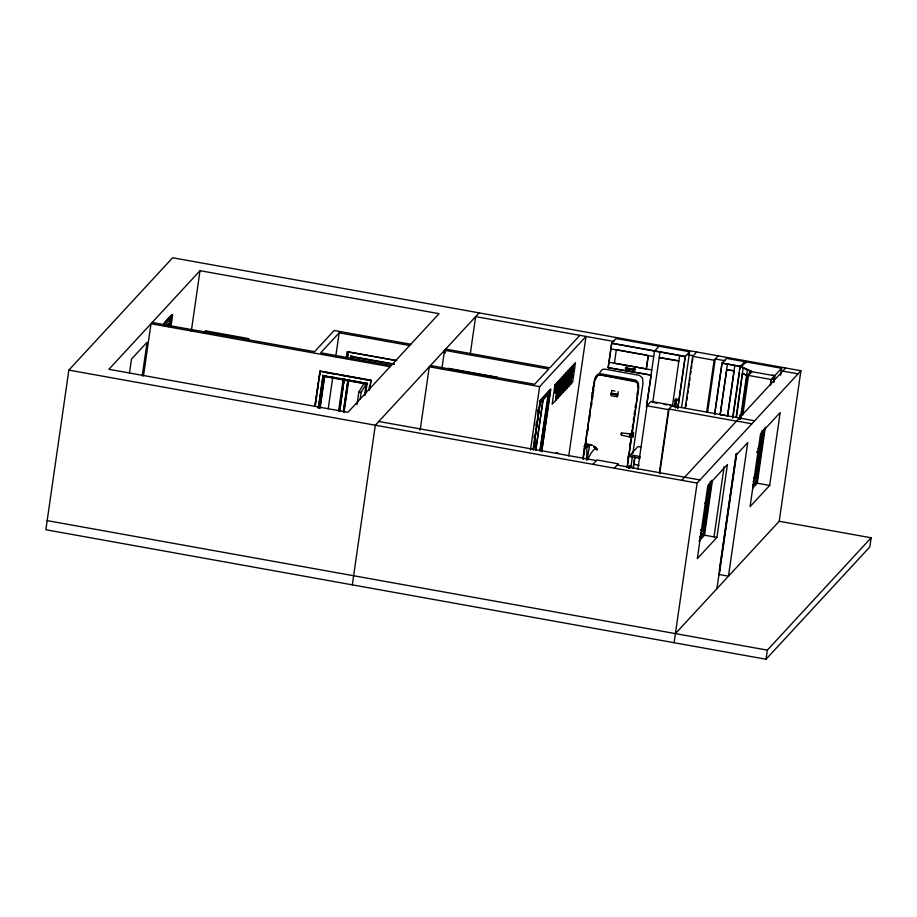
<?xml version="1.0" encoding="UTF-8"?>
<svg xmlns="http://www.w3.org/2000/svg" width="917" height="917" viewBox="0 0 917 917"><rect width="100%" height="100%" fill="white"/><g stroke="black" fill="none" stroke-linecap="round" stroke-linejoin="round"><path stroke-width="1.38" d="M625.428 367.82L625.394 368.393M627.182 368.256L627.09 367.465M635.023 369.666L634.77 368.691L633.544 368.737M675.886 407.641L675.416 406.54M676.998 399.869L676.746 398.906L675.233 399.308M585.527 445.49L585.264 445.135M594.262 382.618C594.548 379.18 595.752 373.494 600.234 373.723L635.194 380.005L637.315 381.334L638.381 383.352L638.713 387.719L627.205 467.613M595.385 448.218C598.858 452.608 590.984 443.301 595.133 447.943M638.026 387.776L637.934 384.636M591.603 445.032L589.872 444.722L591.832 445.318M675.095 400.637C678.179 396.637 674.637 407.091 675.6 407.744M611.352 393.966L611.444 393.278M779.209 521.257L800.908 370.732L172.648 257.757L68.855 370.101L45.85 529.739L766.039 659.243L869.832 546.899L871.15 537.786L779.209 521.257L675.416 633.601M129.469 373.173L131.498 359.109L147.075 342.259L142.204 376.016M143.499 375.787L151.007 323.735L390.046 366.72M163.879 325.524L164.189 323.323L171.708 315.437M168.522 326.532L168.888 323.495M168.636 326.555L169.026 323.793L167.158 325.684L169.026 323.793M169.301 326.246L170.058 319.483M170.092 325.294L171.513 315.402M170.39 325.638L172.006 314.428M171.043 325.822L172.671 314.542L163.306 324.687M191.309 331.175L200.021 270.675L439.06 313.671L347.944 412.283L108.905 369.299L200.021 270.675M204.823 331.908L205.775 330.899L248.587 338.591L249.195 339.886M314.829 406.426L320.09 371.053L370.995 380.211L369.78 388.648M315.012 406.22L320.09 371.053M315.322 405.257L316.743 395.41M317.144 392.602L318.566 382.756M318.967 379.936L320.193 371.5M318.268 408.008L322.933 375.58L322.429 375.019M318.52 408.237L323.174 375.947L326.372 376.039M318.898 407.882L323.563 375.534M319.655 407.526L324.137 376.44L366.273 384.017M319.85 407.905L324.343 376.738M320.113 408.225L324.595 377.128M328.217 408.787L332.676 377.838M335.725 356.736L339.164 332.825L409.647 345.503M338.637 410.678L343.096 379.73M346.133 358.627L347.153 351.601L396.797 360.53M339.256 411.32L343.944 378.813M346.993 357.607L347.818 351.956L395.961 360.61M339.588 410.827L344.253 378.48M347.291 357.389L348.105 351.761M339.519 411.584L344.184 379.237M347.428 356.736L348.036 352.506M340.127 408.558L340.734 404.34M341.135 401.531L341.548 398.712M341.949 395.903L342.557 391.685M342.958 388.865L343.371 386.057M343.772 383.249L344.379 379.019M347.623 356.518L348.024 353.71M343.279 411.595L347.761 380.417M350.833 359.166L350.672 355.762M343.577 411.859L348.059 380.761M351.119 359.567L352.197 356.014L351.784 358.834M344.322 406.942L344.597 405.188M345.262 400.993L345.675 398.184M346.076 395.376L346.683 391.169M347.084 388.361L347.692 384.143M344.047 412.547L348.735 380.039M357.034 404.638L358.868 391.903L363.969 383.524L366.261 383.914L364.634 395.238M360.152 399.365L361.172 392.281L366.261 383.914M365.058 395.032L366.685 383.776L367.499 383.123M365.596 393.37L367.075 383.352L364.267 382.848M369.001 389.335L369.402 386.504M369.379 390.264L370.995 380.211M352.311 584.851L375.317 425.213L479.121 312.869M420.169 430.096L429.294 366.789L539.62 386.63L585.986 336.447L568.746 456.024M441.879 368.6L444.516 350.317L548.71 369.047L534.645 384.28L430.451 365.539M445.066 353.286L445.673 349.068L549.868 367.797L579.853 335.347M470.18 354.592L475.659 316.606L613.84 341.456M530.496 449.938L539.62 386.63M537.74 412.501L538.141 409.658M534.084 438.188L534.496 435.357M535.918 425.465L536.33 422.645M537.752 412.753L538.164 409.922M533.086 449.513L540.182 400.282L550.567 389.049L541.649 450.946M533.327 450.029L540.239 402.082M533.43 449.662L540.342 401.726M534.989 444.562C536.766 439.484 535.264 448.23 535.368 442.785M535.711 450.167L543.047 399.285M535.815 450.362L543.105 399.732M539.953 450.935L548.091 394.402L539.884 403.285M540.044 450.671L548.756 393.714A1.49 1.249 -3.3 0 0 548.996 393.404M541.787 451.691L550.75 389.496L540.021 401.107M555.324 392.614L556.63 383.501M555.679 400.225L556.997 391.112L556.218 390.974M558.51 381.438L557.192 390.55L555.415 392.476M558.889 389.049L557.57 398.161L558.992 389.037L558.109 388.911M560.402 379.363L559.083 388.476L560.505 379.363M559.462 396.167L560.768 387.066M560.975 386.493L562.281 377.38M561.33 394.115L562.648 385.002L557.112 391.02M564.161 375.317L562.843 384.429L557.307 390.401L556.527 390.264M563.221 392.04L564.54 382.928L563.76 382.79M566.053 373.253L564.734 382.355L566.041 373.368M564.998 390.183L566.305 381.071M566.511 380.498L567.818 371.385M566.866 388.12L568.185 379.008M569.698 369.322L568.38 378.434L562.958 384.292M571.589 367.258L570.271 376.371L567.715 378.159M570.672 383.994L571.99 374.893M573.503 365.207L572.185 374.319L569.629 376.108M583.682 458.764L582.811 458.603L584.966 445.192L585.585 445.307M592.038 396.052L593.769 384.097M583.109 459.119L594.376 380.922L595.912 376.887L598.939 374.732M584.026 454.087L584.645 449.387M585.241 445.685L592.909 392.43L592.222 392.51M593.242 389.725L593.838 385.587M584.61 452.815L583.705 455.13M593.414 391.628L593.78 389.186M586.032 443.496L586.433 440.676M587.866 430.818L588.267 427.998M589.688 418.129L590.089 415.309M591.522 405.44L591.923 402.62M592.531 398.391L592.944 395.571M608.086 367.671L651.208 375.145L608.086 367.671L611.593 343.371L616.075 338.522L689.63 351.75L681.572 407.629M608.303 367.43L611.811 343.141L685.354 356.369L677.915 408.054M612.854 394.241L612.957 393.553M615.983 394.803L616.086 394.115M626.013 368.623L626.185 367.408L626.322 368.68M634.163 370.09C632.707 371.259 635.424 368.428 633.601 369.092M629.578 437.088L630.025 433.982M627.847 458.408L628.248 455.611M629.681 445.719L630.082 442.888M631.515 432.996L631.916 430.165M632.329 427.345L632.73 424.514M633.349 420.273L633.75 417.453M634.163 414.622L634.564 411.802M635.183 407.561L635.584 404.729M637.006 394.837L637.418 392.017M627.09 467.028L631.515 436.309M631.916 433.512L638.358 388.831L637.751 383.925M631.916 436.847L632.478 437.317L633.487 432.79A2.751 0.619 8.2 0 0 632.696 432.102L632.512 432.732M640.8 447.049L637.991 446.545L630.369 454.798L630.105 456.62L640.204 458.259M632.478 437.317L633.487 432.79M630.85 467.464L632.466 456.219M632.879 453.399L643.012 383.065L642.393 377.953L639.493 375.362L604.532 369.07L602.148 369.585L599.752 372.577M646.382 368.806L648.308 355.441L646.267 368.932L614.39 363.201L616.316 349.835M633.051 468.232L634.851 457.021L633.223 468.358M651.288 374.606L646.439 406.965L654.497 351.096L658.979 346.236M637.877 469.103L647.001 405.795L651.036 401.428L672.482 405.28L668.447 409.647L659.323 472.954M652.744 402.494L660.011 352.082M659.701 473.745L669.02 409.028L736.443 421.155M679.623 355.613L672.47 405.899M674.133 406.896L675.072 400.729M675.29 399.732L675.531 399.434M675.428 407.045L676.299 400.958M676.425 400.42L676.757 399.652M677.697 408.294L685.137 356.598L689.63 351.75M685.171 408.409L692.667 356.358L696.702 351.99M685.95 406.38L686.352 403.572M686.753 400.752L687.372 396.534M687.773 393.725L688.174 390.906M688.587 388.097L689.194 383.868M689.595 381.059L689.997 378.251M690.604 374.021L691.017 371.213M691.418 368.393L691.831 365.585M692.232 362.777L692.839 358.547M706.617 412.272L714.125 360.221L718.16 355.853M674.098 642.714L697.103 483.076L800.908 370.732M707.569 412.432L715.271 358.971L725.106 360.736M714.664 413.51L721.92 363.212L726.402 358.364L781.571 368.279L780.55 375.294M714.687 414.667L722.138 362.983L740.523 366.284L751.963 371.694L748.513 375.431L742.873 414.553M709.001 484.187L702.594 528.226M700.852 530.221L702.777 528.135L706.48 501.244M709.105 484.21L706.915 498.206M700.393 533.419L703.293 530.29L710.343 481.333M711.168 481.482L703.855 532.238L702.789 534.875L699.98 537.901M734.116 370.869L726.642 369.677L734.116 370.869L727.639 415.814L720.166 414.622L727.433 364.209M726.757 369.551L720.166 414.622M702.892 534.118L704.21 532.445L711.73 480.336M712.383 480.519L704.508 535.184L698.914 541.248M727.525 415.94L734.792 365.528M713.999 536.892L724.098 466.81M732.568 418.209L740.019 366.525L751.493 371.5L740.019 366.525M733.256 415.412L739.503 372.107M739.904 369.322L740.306 366.525L744.787 361.665M716.922 537.408L727.422 464.529L707.809 485.746L697.31 558.636L716.922 537.408L701.597 534.657M736.099 417.029L743.171 368.026M736.615 417.017L742.38 373.494L747.091 375.477L742.896 373.483M745.785 363.029L745.957 361.871L741.463 366.731M739.526 418.817L740.317 414.576L742.598 414.473L740.936 415.023L740.237 419.149M739.79 418.805L740.386 414.931L741.853 414.45L742.552 414.782L741.142 415.172L740.661 417.946M740.306 419.023L747.366 370.021M741.83 411.997L742.231 409.188M742.644 406.38L743.251 402.162M743.653 399.353L744.054 396.545M744.661 392.327L745.074 389.519M745.475 386.71L745.876 383.902M746.484 379.684L746.897 376.876M741.509 415.733L747.344 375.225L750.805 371.477L774.647 375.775L773.833 381.38M736.191 453.388L719.329 570.34L719.971 569.652M716.934 588.668L736.191 455.038L747.722 442.556L728.465 576.185L718.71 574.432M719.272 574.523L736.695 453.64M753.602 478.25L755.528 476.164L761.958 430.807M753.144 481.448L756.044 478.307L762.898 430.772M763.918 429.511L756.605 480.267L755.539 482.904L752.742 485.93M770.383 385.106L771.186 379.512L781.571 368.279M770.67 384.383L771.243 380.429L774.257 377.162L773.65 381.392M755.654 482.136L756.972 480.474L764.48 428.365M765.34 427.139L757.27 483.213L752.593 488.257M773.856 382.549L774.865 375.534L772.045 375.168M769.672 485.437L780.172 412.558L760.571 433.775L750.072 506.665L769.672 485.437L754.347 482.686M766.039 659.243L767.346 650.142L871.15 537.786M618.218 391.674L617.462 396.855L610.974 395.697L611.731 390.504L614.975 391.089M556.745 383.191L555.221 392.877L572.093 374.583M555.587 400.488L558.613 381.128M557.479 398.425L560.505 379.053M559.37 396.431L562.396 377.07M561.238 394.379L564.264 375.007M563.107 392.144L564.528 383.042M563.13 392.304L566.156 372.944M564.906 390.447L567.932 371.076M566.775 388.384L569.801 369.024M566.878 388.006L568.299 378.916L570.076 376.99L568.758 386.046L570.202 376.864L571.99 374.938M568.391 378.32L569.812 369.23M568.666 386.309L571.692 366.949M570.294 376.279L571.715 367.19M570.58 384.257L573.606 364.897M632.432 435.46L632.73 434.05M595.179 380.062L597.414 375.523M621.428 435.185L629.543 436.905A8.345 0.757 -80.6 0 0 629.922 434.303M584.966 445.811L588.084 445.375L584.14 446.235L586.112 446.052M676.196 400.626L676.482 400.018M676.815 400.305L676.654 398.998M593.78 386.126L593.712 385.851M593.402 386.676L593.769 386.447M594.629 383.031L594.147 382.836M592.886 393.382L592.187 393.084M595.603 447.897L596.738 448.608L593.608 445.926L594.056 446.625M631.515 436.205L631.618 436.148A10.477 6.259 88.3 0 0 631.515 437.019L631.492 437.019A10.832 10.144 59.9 0 1 631.973 433.638L632.1 433.638M677.033 400.007L675.439 400.133M590.938 445.318L587.189 444.458L592.256 445.444L590.284 445.054M742.334 413.636L742.346 415.275M164.498 322.543L171.066 315.437M165.232 324.985L170.275 319.517M204.01 332.802L205.775 330.899M339.164 332.825L320.709 352.793L391.204 365.47M539.884 402.999L544.515 397.989M546.36 395.984L548.206 393.978M555.209 393.095L556.997 391.169M562.763 384.911L568.185 379.053M626.185 367.408L626.563 367.866M634.346 368.875L633.441 369.092M583.659 458.638L583.338 458.156M583.67 458.213L583.052 458.466M594.376 447.473L595.523 448.917M678.947 360.954L659.22 357.55L677.548 360.702M592.909 464.346L596.944 459.967L618.39 463.83L614.356 468.197M621.829 432.996L629.91 433.856M632.501 432.801L633.062 433.26M633.819 464.185L639.172 465.423M681.778 480.325L785.582 367.969M704.714 503.433L706.64 501.347M757.901 448.424L759.677 446.235M756.502 452.505L759.287 449.353M700.748 530.209L702.777 528.135M753.499 478.238L755.425 476.141M699.728 536.674L704.279 532.02M699.9 536.709L702.777 533.602M752.651 484.738L757.029 480.05M585.172 446.774L586.467 447.095L586.181 446.419M595.374 447.909L591.935 451.966A36.623 35.259 42.7 0 0 587.751 459.944M625.532 367.488L626.483 367.075M633.372 368.898L634.553 368.554M634.919 369.998L634.209 370.422M591.923 396.121L592.646 396.224M589.711 445.158L588.21 444.768M597.494 375.351L600.016 374.709L634.942 380.991L636.96 382.446M584.817 446.407L584.163 446.739L585.963 446.292M587.957 445.605L589.241 445.937L587.098 445.994M586.662 446.189L586.777 446.235A95.54 62.345 -74 0 1 586.593 460.013M742.357 415.378L741.658 414.461L742.334 413.556M632.787 370.25L626.128 368.909L626.701 368.863M586.513 446.487L587.9 446.762L586.502 447.049M621.508 435.094L621.268 434.773A3.886 2.648 -69.3 0 0 621.474 433.374L621.462 433.03M631.813 434.429A10.477 6.259 88.3 0 1 632.008 433.615L632.065 433.649M584.324 448.241L585.069 448.551M631.572 435.564L631.687 435.564A10.568 6.706 87.3 0 1 631.744 434.99A10.477 6.259 88.3 0 0 631.63 435.564L631.687 435.564M626.46 368.909L625.486 368.302M634.3 370.319L633.36 370.021M599.282 374.789L636.49 381.953M584.931 448.551L584.267 448.413M589.665 444.814L589.78 444.86A70.85 10.557 -79.8 0 0 587.086 459.681M632.959 369.035L626.471 367.923M358.868 391.903L361.172 392.281M782.694 371.098L798.019 373.849M687.67 354.73L693.241 355.739M692.667 356.358L714.125 360.221M611.593 343.371L685.137 356.598M721.92 363.212L740.306 366.525M617.817 349.962L646.921 355.188M610.802 348.838L653.706 356.553M747.344 375.225L771.186 379.512M608.877 362.204L651.781 369.918M410.805 344.253L334.189 330.475L314.588 351.692L152.153 322.486M571.52 374.033L572.3 374.17M594.583 382.515L594.296 382.825M675.485 399.755L676.712 399.972M654.268 402.62L657.065 403.125M664.068 404.386L666.877 404.89M669.674 405.394L754.657 420.788M448.207 368.313L497.243 377.139M558.407 388.281L559.187 388.418M450.339 369.482L462.959 371.752M465.767 372.256L496.624 377.804M736.557 421.029L751.883 423.78M647.001 405.795L668.447 409.647M351.177 356.3L394.493 364.106M351.52 356.736L394.172 364.404M319.895 371.259L370.8 380.417M324.389 372.256L336.998 374.526M339.806 375.03L362.215 379.053M365.023 379.558L367.82 380.062M329.18 376.543L336.195 377.804M339.003 378.308L351.635 380.578M354.443 381.082L361.458 382.343M322.933 375.58L367.018 383.501M323.174 375.947L366.685 383.776M630.369 454.798L640.181 456.563M534.175 442.751L536.491 442.143L535.964 445.742L533.946 444.378M535.23 442.934L536.158 443.094M378.778 421.465L596.359 460.598M617.244 465.079L699.98 479.958M68.855 370.101L697.103 483.076M47.168 520.627L767.346 650.142M632.042 433.626L632.042 433.626A10.855 10.316 53.6 0 0 631.492 437.031M626.643 369.15L625.83 368.921M587.659 446.659L588.978 446.029M628.34 467.647L629.498 467.922A8.838 1.204 -76.6 0 0 629.968 467.853L628.81 467.578A8.838 1.204 -76.6 0 1 628.581 467.75M589.287 444.699L587.212 444.264L587.957 444.527M626.391 367.178L627.182 368.015M634.06 370.308L633.452 369.929M590.078 444.653L588.496 444.401M595.958 448.516L597.196 449.697L596.623 448.585M634.679 368.794L635.023 369.425M596.428 449.456L597.127 449.892L596.692 449.319M636.811 382.16L637.384 383.042M595.786 447.565L594.491 446.499M637.177 382.676L637.739 383.719M637.487 383.272L638.026 384.464M632.272 436.217A2.751 0.619 8.2 0 1 632.879 436.847M632.031 437.26A10.5 6.27 88.3 0 1 632.466 434.119M629.796 436.928A8.654 4.723 89.6 0 1 630.174 434.326M632.317 436.905A10.844 10.305 53.6 0 1 632.363 436.033M629.016 468.128A33.826 4.596 -76.6 0 1 629.498 467.922M554.945 384.865L552.16 404.202L572.701 381.976L575.486 362.639L554.945 384.865M611.421 393.175L611.295 394.035L617.554 395.158L617.68 394.299L611.421 393.175M556.206 452.987L557.765 453.204L556.206 452.987M629.142 466.1L630.69 466.444L629.142 466.1M621.623 433.821L620.901 433.81L621.485 433.913"/></g></svg>
